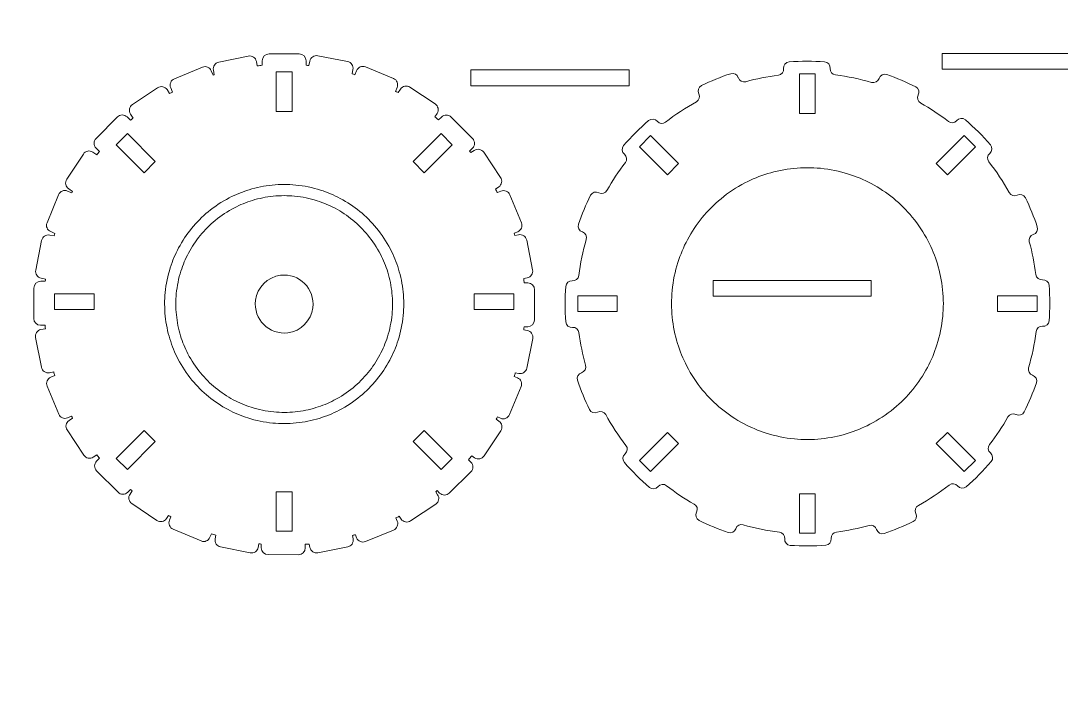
# Model space of a CAD drawing. Header units: centimetres. Extents: x -162 to 162, y -134 to 134.
# Drawn here: x 108.88 to 128.93, y -39.31 to -26.18 of the extents above; entities that cross this region are included whole.
import ezdxf

# ---------------------------------------------------------------- set-up
doc = ezdxf.new("R2010")
doc.units = ezdxf.units.CM
doc.header["$MEASUREMENT"] = 0
doc.layers.add('Capa 1', color=7, linetype='Continuous')
doc.layers.add('GUIDE', color=7, linetype='Continuous')

msp = doc.modelspace()

# ---------------------------------------------------------------- linework, layer by layer
at = {"layer": 'Capa 1', "lineweight": 9}
for points, knots in [([(118.64385, -32.07858), (118.71633, -32.07875), (118.77573, -32.01959), (118.77591, -31.94714), (118.77591, -31.94714), (118.77724, -31.36368), (118.77724, -31.36368), (118.77739, -31.29121), (118.71825, -31.23179), (118.64579, -31.23161), (118.64579, -31.23161), (118.57515, -31.23146), (118.57515, -31.23146), (118.57265, -31.20384), (118.57028, -31.17619), (118.5673, -31.14871), (118.5673, -31.14871), (118.63628, -31.13485), (118.63628, -31.13485), (118.70732, -31.12056), (118.75377, -31.05076), (118.73948, -30.97972), (118.73948, -30.97972), (118.62452, -30.4077), (118.62452, -30.4077), (118.61025, -30.33665), (118.54043, -30.29021), (118.46938, -30.30448), (118.46938, -30.30448), (118.39914, -30.31861), (118.39914, -30.31861), (118.39467, -30.30374), (118.39096, -30.28859), (118.38636, -30.27382), (118.38636, -30.27382), (118.45189, -30.24679), (118.45189, -30.24679), (118.51888, -30.21918), (118.55109, -30.14177), (118.52346, -30.07477), (118.52346, -30.07477), (118.30105, -29.53536), (118.30105, -29.53536), (118.27342, -29.46837), (118.19601, -29.43616), (118.12902, -29.46379), (118.12902, -29.46379), (118.06037, -29.4921), (118.06037, -29.4921), (118.04827, -29.46919), (118.03639, -29.44615), (118.02392, -29.42347), (118.02392, -29.42347), (118.08543, -29.38222), (118.08543, -29.38222), (118.14561, -29.34188), (118.16184, -29.2596), (118.12148, -29.19942), (118.12148, -29.19942), (117.79653, -28.71483), (117.79653, -28.71483), (117.75616, -28.65464), (117.67391, -28.63841), (117.61373, -28.67878), (117.61373, -28.67878), (117.54978, -28.72164), (117.54978, -28.72164), (117.54165, -28.71169), (117.53353, -28.70172), (117.5253, -28.69184), (117.5253, -28.69184), (117.57995, -28.63756), (117.57995, -28.63756), (117.63138, -28.5865), (117.63166, -28.50265), (117.58059, -28.45123), (117.58059, -28.45123), (117.16945, -28.03726), (117.16945, -28.03726), (117.11838, -27.98584), (117.03454, -27.98555), (116.98311, -28.03662), (116.98311, -28.03662), (116.92674, -28.0926), (116.92674, -28.0926), (116.90254, -28.07243), (116.87775, -28.05298), (116.85313, -28.03329), (116.85313, -28.03329), (116.8975, -27.96636), (116.8975, -27.96636), (116.93753, -27.90597), (116.92085, -27.82378), (116.86047, -27.78375), (116.86047, -27.78375), (116.37413, -27.4614), (116.37413, -27.4614), (116.31373, -27.42135), (116.23156, -27.43803), (116.19153, -27.49842), (116.19153, -27.49842), (116.14667, -27.56611), (116.14667, -27.56611), (116.1304, -27.55738), (116.1137, -27.54937), (116.09731, -27.54083), (116.09731, -27.54083), (116.1285, -27.46498), (116.1285, -27.46498), (116.15607, -27.39798), (116.12378, -27.32059), (116.05677, -27.29302), (116.05677, -27.29302), (115.51717, -27.07107), (115.51717, -27.07107), (115.45015, -27.0435), (115.37276, -27.07578), (115.34521, -27.1428), (115.34521, -27.1428), (115.31358, -27.21971), (115.31358, -27.21971), (115.29606, -27.21437), (115.27821, -27.2098), (115.2606, -27.20467), (115.2606, -27.20467), (115.27689, -27.12222), (115.27689, -27.12222), (115.29094, -27.05113), (115.24427, -26.98146), (115.17318, -26.96742), (115.17318, -26.96742), (114.6008, -26.8543), (114.6008, -26.8543), (114.5297, -26.84024), (114.46004, -26.88691), (114.446, -26.95799), (114.446, -26.95799), (114.42939, -27.04201), (114.42939, -27.04201), (114.41137, -27.04019), (114.39305, -27.03947), (114.37498, -27.03787), (114.37498, -27.03787), (114.37498, -26.95105), (114.37498, -26.95105), (114.37498, -26.87859), (114.31571, -26.81929), (114.24323, -26.81929), (114.24323, -26.81929), (113.65977, -26.81929), (113.65977, -26.81929), (113.58731, -26.81929), (113.52801, -26.87859), (113.52801, -26.95105), (113.52801, -26.95105), (113.52801, -27.03922), (113.52801, -27.03922), (113.49652, -27.04213), (113.46518, -27.04551), (113.43386, -27.04906), (113.43386, -27.04906), (113.41597, -26.96251), (113.41597, -26.96251), (113.4013, -26.89155), (113.33124, -26.84549), (113.26027, -26.86017), (113.26027, -26.86017), (112.6889, -26.9783), (112.6889, -26.9783), (112.61793, -26.99296), (112.57188, -27.06303), (112.58654, -27.13399), (112.58654, -27.13399), (112.60443, -27.22048), (112.60443, -27.22048), (112.59647, -27.22292), (112.58833, -27.22493), (112.5804, -27.22741), (112.5804, -27.22741), (112.54677, -27.14621), (112.54677, -27.14621), (112.51905, -27.07927), (112.44158, -27.04719), (112.37463, -27.07491), (112.37463, -27.07491), (111.83559, -27.29818), (111.83559, -27.29818), (111.76864, -27.32592), (111.73655, -27.40337), (111.76428, -27.47032), (111.76428, -27.47032), (111.79872, -27.55348), (111.79872, -27.55348), (111.78029, -27.56322), (111.76154, -27.57241), (111.74325, -27.58239), (111.74325, -27.58239), (111.69357, -27.50814), (111.69357, -27.50814), (111.65328, -27.44792), (111.57104, -27.43162), (111.51082, -27.4719), (111.51082, -27.4719), (111.02588, -27.79636), (111.02588, -27.79636), (110.96565, -27.83665), (110.94934, -27.91891), (110.98964, -27.97913), (110.98964, -27.97913), (111.04027, -28.05478), (111.04027, -28.05478), (111.02242, -28.06926), (111.00468, -28.08384), (110.98707, -28.09859), (110.98707, -28.09859), (110.92252, -28.03439), (110.92252, -28.03439), (110.87116, -27.98329), (110.78731, -27.98351), (110.7362, -28.03489), (110.7362, -28.03489), (110.32474, -28.44858), (110.32474, -28.44858), (110.27364, -28.49996), (110.27387, -28.5838), (110.32525, -28.63489), (110.32525, -28.63489), (110.38944, -28.69875), (110.38944, -28.69875), (110.37252, -28.71916), (110.35653, -28.74035), (110.33994, -28.76107), (110.33994, -28.76107), (110.26357, -28.71082), (110.26357, -28.71082), (110.20303, -28.67099), (110.12091, -28.68793), (110.08108, -28.74847), (110.08108, -28.74847), (109.76036, -29.23587), (109.76036, -29.23587), (109.72054, -29.2964), (109.73747, -29.37853), (109.79801, -29.41836), (109.79801, -29.41836), (109.8729, -29.46764), (109.8729, -29.46764), (109.86786, -29.47702), (109.86329, -29.48667), (109.85832, -29.49609), (109.85832, -29.49609), (109.77506, -29.46171), (109.77506, -29.46171), (109.70808, -29.43406), (109.63066, -29.46622), (109.603, -29.53322), (109.603, -29.53322), (109.38031, -30.07251), (109.38031, -30.07251), (109.35266, -30.13948), (109.38483, -30.21691), (109.45181, -30.24457), (109.45181, -30.24457), (109.53308, -30.27813), (109.53308, -30.27813), (109.52797, -30.29459), (109.52385, -30.31147), (109.51892, -30.32802), (109.51892, -30.32802), (109.43179, -30.31063), (109.43179, -30.31063), (109.36072, -30.29645), (109.29098, -30.34299), (109.2768, -30.41405), (109.2768, -30.41405), (109.16262, -30.98624), (109.16262, -30.98624), (109.14844, -31.05731), (109.19497, -31.12704), (109.26604, -31.14122), (109.26604, -31.14122), (109.3522, -31.15842), (109.3522, -31.15842), (109.35067, -31.17279), (109.34923, -31.1872), (109.34784, -31.20161), (109.34784, -31.20161), (109.25999, -31.20125), (109.25999, -31.20125), (109.18752, -31.20094), (109.12798, -31.25998), (109.12768, -31.33245), (109.12768, -31.33245), (109.12524, -31.91591), (109.12524, -31.91591), (109.12494, -31.98836), (109.18397, -32.0479), (109.25643, -32.0482), (109.25643, -32.0482), (109.34357, -32.04857), (109.34357, -32.04857), (109.34544, -32.0707), (109.34645, -32.09307), (109.34864, -32.11511), (109.34864, -32.11511), (109.26436, -32.13163), (109.26436, -32.13163), (109.19325, -32.14557), (109.14647, -32.21516), (109.16042, -32.28626), (109.16042, -32.28626), (109.27264, -32.85884), (109.27264, -32.85884), (109.28659, -32.92995), (109.35618, -32.97673), (109.42729, -32.96278), (109.42729, -32.96278), (109.50989, -32.94658), (109.50989, -32.94658), (109.51677, -32.97033), (109.52291, -32.9944), (109.53016, -33.018), (109.53016, -33.018), (109.45354, -33.04974), (109.45354, -33.04974), (109.38659, -33.07748), (109.35452, -33.15495), (109.38225, -33.2219), (109.38225, -33.2219), (109.6056, -33.76092), (109.6056, -33.76092), (109.63334, -33.82786), (109.71081, -33.85994), (109.77776, -33.8322), (109.77776, -33.8322), (109.85347, -33.80082), (109.85347, -33.80082), (109.86004, -33.81336), (109.86615, -33.82617), (109.87283, -33.83863), (109.87283, -33.83863), (109.80506, -33.88353), (109.80506, -33.88353), (109.74465, -33.92355), (109.72797, -34.00572), (109.768, -34.06613), (109.768, -34.06613), (110.09026, -34.55253), (110.09026, -34.55253), (110.13027, -34.61293), (110.21244, -34.62961), (110.27286, -34.5896), (110.27286, -34.5896), (110.33985, -34.54521), (110.33985, -34.54521), (110.35726, -34.56695), (110.37414, -34.58909), (110.39192, -34.61052), (110.39192, -34.61052), (110.33589, -34.66664), (110.33589, -34.66664), (110.28469, -34.71792), (110.28476, -34.80177), (110.33605, -34.85297), (110.33605, -34.85297), (110.74896, -35.2652), (110.74896, -35.2652), (110.80024, -35.31639), (110.88408, -35.31632), (110.93527, -35.26504), (110.93527, -35.26504), (110.98995, -35.21028), (110.98995, -35.21028), (111.00107, -35.21959), (111.01207, -35.22908), (111.02328, -35.23828), (111.02328, -35.23828), (110.98035, -35.30211), (110.98035, -35.30211), (110.9399, -35.36223), (110.956, -35.44452), (111.01611, -35.48497), (111.01611, -35.48497), (111.50022, -35.81066), (111.50022, -35.81066), (111.56034, -35.8511), (111.64264, -35.83501), (111.68308, -35.77487), (111.68308, -35.77487), (111.72454, -35.71325), (111.72454, -35.71325), (111.73951, -35.7215), (111.75442, -35.72984), (111.76948, -35.73793), (111.76948, -35.73793), (111.74081, -35.80606), (111.74081, -35.80606), (111.7127, -35.87285), (111.74435, -35.95049), (111.81115, -35.97859), (111.81115, -35.97859), (112.34893, -36.2049), (112.34893, -36.2049), (112.41573, -36.23301), (112.49336, -36.20136), (112.52147, -36.13457), (112.52147, -36.13457), (112.5493, -36.06846), (112.5493, -36.06846), (112.57789, -36.07759), (112.60673, -36.08616), (112.63558, -36.09475), (112.63558, -36.09475), (112.62158, -36.16522), (112.62158, -36.16522), (112.60745, -36.23631), (112.65404, -36.306), (112.72513, -36.32013), (112.72513, -36.32013), (113.2974, -36.43382), (113.2974, -36.43382), (113.36848, -36.44795), (113.43818, -36.40135), (113.45231, -36.33026), (113.45231, -36.33026), (113.46598, -36.26141), (113.46598, -36.26141), (113.48065, -36.26297), (113.49535, -36.26438), (113.51006, -36.26581), (113.51006, -36.26581), (113.50979, -36.33603), (113.50979, -36.33603), (113.5095, -36.40849), (113.56856, -36.46801), (113.64102, -36.4683), (113.64102, -36.4683), (114.22448, -36.47056), (114.22448, -36.47056), (114.29695, -36.47084), (114.35647, -36.41179), (114.35674, -36.33933), (114.35674, -36.33933), (114.35702, -36.26988), (114.35702, -36.26988), (114.3828, -36.2677), (114.40889, -36.26659), (114.43454, -36.26398), (114.43454, -36.26398), (114.44774, -36.33058), (114.44774, -36.33058), (114.46181, -36.40167), (114.53148, -36.4483), (114.60257, -36.43424), (114.60257, -36.43424), (115.17492, -36.32091), (115.17492, -36.32091), (115.246, -36.30682), (115.29264, -36.23715), (115.27857, -36.16606), (115.27857, -36.16606), (115.26555, -36.10033), (115.26555, -36.10033), (115.28459, -36.09474), (115.30391, -36.08987), (115.32286, -36.08405), (115.32286, -36.08405), (115.34802, -36.14509), (115.34802, -36.14509), (115.37562, -36.2121), (115.45303, -36.24434), (115.52002, -36.21672), (115.52002, -36.21672), (116.05949, -35.99443), (116.05949, -35.99443), (116.12648, -35.96683), (116.15871, -35.88942), (116.13111, -35.82242), (116.13111, -35.82242), (116.10587, -35.76118), (116.10587, -35.76118), (116.12659, -35.75033), (116.14783, -35.74032), (116.16837, -35.72916), (116.16837, -35.72916), (116.2045, -35.78331), (116.2045, -35.78331), (116.24472, -35.84359), (116.32696, -35.85999), (116.38723, -35.81977), (116.38723, -35.81977), (116.87255, -35.49588), (116.87255, -35.49588), (116.93282, -35.45566), (116.94921, -35.37344), (116.909, -35.31317), (116.909, -35.31317), (116.87224, -35.25809), (116.87224, -35.25809), (116.88188, -35.25029), (116.89192, -35.24298), (116.90148, -35.23511), (116.90148, -35.23511), (116.94755, -35.28175), (116.94755, -35.28175), (116.99844, -35.33332), (117.08231, -35.33385), (117.13387, -35.28295), (117.13387, -35.28295), (117.54908, -34.87302), (117.54908, -34.87302), (117.60063, -34.82211), (117.60116, -34.73827), (117.55025, -34.68669), (117.55025, -34.68669), (117.50369, -34.63952), (117.50369, -34.63952), (117.52448, -34.61485), (117.54507, -34.59002), (117.56538, -34.56491), (117.56538, -34.56491), (117.62045, -34.60166), (117.62045, -34.60166), (117.68072, -34.64188), (117.76295, -34.62547), (117.80316, -34.5652), (117.80316, -34.5652), (118.12703, -34.07986), (118.12703, -34.07986), (118.16724, -34.01959), (118.15083, -33.93735), (118.09056, -33.89714), (118.09056, -33.89714), (118.03644, -33.86103), (118.03644, -33.86103), (118.04451, -33.84614), (118.0517, -33.83072), (118.05961, -33.81576), (118.05961, -33.81576), (118.12055, -33.84116), (118.12055, -33.84116), (118.18743, -33.86904), (118.26495, -33.83714), (118.29284, -33.77026), (118.29284, -33.77026), (118.51733, -33.23171), (118.51733, -33.23171), (118.54522, -33.16482), (118.51331, -33.08729), (118.44643, -33.0594), (118.44643, -33.0594), (118.38582, -33.03414), (118.38582, -33.03414), (118.39303, -33.01106), (118.39898, -32.98746), (118.40582, -32.96423), (118.40582, -32.96423), (118.47146, -32.97731), (118.47146, -32.97731), (118.54253, -32.99148), (118.61226, -32.94492), (118.62642, -32.87386), (118.62642, -32.87386), (118.7405, -32.30166), (118.7405, -32.30166), (118.75468, -32.23059), (118.70812, -32.16086), (118.63706, -32.14669), (118.63706, -32.14669), (118.57037, -32.1334), (118.57037, -32.1334), (118.57225, -32.11518), (118.57323, -32.09671), (118.57488, -32.07843), (118.57488, -32.07843), (118.64385, -32.07858), (118.64385, -32.07858)], [0, 0, 0, 0, 0.00520833, 0.00520833, 0.00520833, 0.01041667, 0.01041667, 0.01041667, 0.015625, 0.015625, 0.015625, 0.02083333, 0.02083333, 0.02083333, 0.02604167, 0.02604167, 0.02604167, 0.03125, 0.03125, 0.03125, 0.03645833, 0.03645833, 0.03645833, 0.04166667, 0.04166667, 0.04166667, 0.046875, 0.046875, 0.046875, 0.05208333, 0.05208333, 0.05208333, 0.05729167, 0.05729167, 0.05729167, 0.0625, 0.0625, 0.0625, 0.06770833, 0.06770833, 0.06770833, 0.07291667, 0.07291667, 0.07291667, 0.078125, 0.078125, 0.078125, 0.08333333, 0.08333333, 0.08333333, 0.08854167, 0.08854167, 0.08854167, 0.09375, 0.09375, 0.09375, 0.09895833, 0.09895833, 0.09895833, 0.10416667, 0.10416667, 0.10416667, 0.109375, 0.109375, 0.109375, 0.11458333, 0.11458333, 0.11458333, 0.11979167, 0.11979167, 0.11979167, 0.125, 0.125, 0.125, 0.13020833, 0.13020833, 0.13020833, 0.13541667, 0.13541667, 0.13541667, 0.140625, 0.140625, 0.140625, 0.14583333, 0.14583333, 0.14583333, 0.15104167, 0.15104167, 0.15104167, 0.15625, 0.15625, 0.15625, 0.16145833, 0.16145833, 0.16145833, 0.16666667, 0.16666667, 0.16666667, 0.171875, 0.171875, 0.171875, 0.17708333, 0.17708333, 0.17708333, 0.18229167, 0.18229167, 0.18229167, 0.1875, 0.1875, 0.1875, 0.19270833, 0.19270833, 0.19270833, 0.19791667, 0.19791667, 0.19791667, 0.203125, 0.203125, 0.203125, 0.20833333, 0.20833333, 0.20833333, 0.21354167, 0.21354167, 0.21354167, 0.21875, 0.21875, 0.21875, 0.22395833, 0.22395833, 0.22395833, 0.22916667, 0.22916667, 0.22916667, 0.234375, 0.234375, 0.234375, 0.23958333, 0.23958333, 0.23958333, 0.24479167, 0.24479167, 0.24479167, 0.25, 0.25, 0.25, 0.25520833, 0.25520833, 0.25520833, 0.26041667, 0.26041667, 0.26041667, 0.265625, 0.265625, 0.265625, 0.27083333, 0.27083333, 0.27083333, 0.27604167, 0.27604167, 0.27604167, 0.28125, 0.28125, 0.28125, 0.28645833, 0.28645833, 0.28645833, 0.29166667, 0.29166667, 0.29166667, 0.296875, 0.296875, 0.296875, 0.30208333, 0.30208333, 0.30208333, 0.30729167, 0.30729167, 0.30729167, 0.3125, 0.3125, 0.3125, 0.31770833, 0.31770833, 0.31770833, 0.32291667, 0.32291667, 0.32291667, 0.328125, 0.328125, 0.328125, 0.33333333, 0.33333333, 0.33333333, 0.33854167, 0.33854167, 0.33854167, 0.34375, 0.34375, 0.34375, 0.34895833, 0.34895833, 0.34895833, 0.35416667, 0.35416667, 0.35416667, 0.359375, 0.359375, 0.359375, 0.36458333, 0.36458333, 0.36458333, 0.36979167, 0.36979167, 0.36979167, 0.375, 0.375, 0.375, 0.38020833, 0.38020833, 0.38020833, 0.38541667, 0.38541667, 0.38541667, 0.390625, 0.390625, 0.390625, 0.39583333, 0.39583333, 0.39583333, 0.40104167, 0.40104167, 0.40104167, 0.40625, 0.40625, 0.40625, 0.41145833, 0.41145833, 0.41145833, 0.41666667, 0.41666667, 0.41666667, 0.421875, 0.421875, 0.421875, 0.42708333, 0.42708333, 0.42708333, 0.43229167, 0.43229167, 0.43229167, 0.4375, 0.4375, 0.4375, 0.44270833, 0.44270833, 0.44270833, 0.44791667, 0.44791667, 0.44791667, 0.453125, 0.453125, 0.453125, 0.45833333, 0.45833333, 0.45833333, 0.46354167, 0.46354167, 0.46354167, 0.46875, 0.46875, 0.46875, 0.47395833, 0.47395833, 0.47395833, 0.47916667, 0.47916667, 0.47916667, 0.484375, 0.484375, 0.484375, 0.48958333, 0.48958333, 0.48958333, 0.49479167, 0.49479167, 0.49479167, 0.5, 0.5, 0.5, 0.50520833, 0.50520833, 0.50520833, 0.51041667, 0.51041667, 0.51041667, 0.515625, 0.515625, 0.515625, 0.52083333, 0.52083333, 0.52083333, 0.52604167, 0.52604167, 0.52604167, 0.53125, 0.53125, 0.53125, 0.53645833, 0.53645833, 0.53645833, 0.54166667, 0.54166667, 0.54166667, 0.546875, 0.546875, 0.546875, 0.55208333, 0.55208333, 0.55208333, 0.55729167, 0.55729167, 0.55729167, 0.5625, 0.5625, 0.5625, 0.56770833, 0.56770833, 0.56770833, 0.57291667, 0.57291667, 0.57291667, 0.578125, 0.578125, 0.578125, 0.58333333, 0.58333333, 0.58333333, 0.58854167, 0.58854167, 0.58854167, 0.59375, 0.59375, 0.59375, 0.59895833, 0.59895833, 0.59895833, 0.60416667, 0.60416667, 0.60416667, 0.609375, 0.609375, 0.609375, 0.61458333, 0.61458333, 0.61458333, 0.61979167, 0.61979167, 0.61979167, 0.625, 0.625, 0.625, 0.63020833, 0.63020833, 0.63020833, 0.63541667, 0.63541667, 0.63541667, 0.640625, 0.640625, 0.640625, 0.64583333, 0.64583333, 0.64583333, 0.65104167, 0.65104167, 0.65104167, 0.65625, 0.65625, 0.65625, 0.66145833, 0.66145833, 0.66145833, 0.66666667, 0.66666667, 0.66666667, 0.671875, 0.671875, 0.671875, 0.67708333, 0.67708333, 0.67708333, 0.68229167, 0.68229167, 0.68229167, 0.6875, 0.6875, 0.6875, 0.69270833, 0.69270833, 0.69270833, 0.69791667, 0.69791667, 0.69791667, 0.703125, 0.703125, 0.703125, 0.70833333, 0.70833333, 0.70833333, 0.71354167, 0.71354167, 0.71354167, 0.71875, 0.71875, 0.71875, 0.72395833, 0.72395833, 0.72395833, 0.72916667, 0.72916667, 0.72916667, 0.734375, 0.734375, 0.734375, 0.73958333, 0.73958333, 0.73958333, 0.74479167, 0.74479167, 0.74479167, 0.75, 0.75, 0.75, 0.75520833, 0.75520833, 0.75520833, 0.76041667, 0.76041667, 0.76041667, 0.765625, 0.765625, 0.765625, 0.77083333, 0.77083333, 0.77083333, 0.77604167, 0.77604167, 0.77604167, 0.78125, 0.78125, 0.78125, 0.78645833, 0.78645833, 0.78645833, 0.79166667, 0.79166667, 0.79166667, 0.796875, 0.796875, 0.796875, 0.80208333, 0.80208333, 0.80208333, 0.80729167, 0.80729167, 0.80729167, 0.8125, 0.8125, 0.8125, 0.81770833, 0.81770833, 0.81770833, 0.82291667, 0.82291667, 0.82291667, 0.828125, 0.828125, 0.828125, 0.83333333, 0.83333333, 0.83333333, 0.83854167, 0.83854167, 0.83854167, 0.84375, 0.84375, 0.84375, 0.84895833, 0.84895833, 0.84895833, 0.85416667, 0.85416667, 0.85416667, 0.859375, 0.859375, 0.859375, 0.86458333, 0.86458333, 0.86458333, 0.86979167, 0.86979167, 0.86979167, 0.875, 0.875, 0.875, 0.88020833, 0.88020833, 0.88020833, 0.88541667, 0.88541667, 0.88541667, 0.890625, 0.890625, 0.890625, 0.89583333, 0.89583333, 0.89583333, 0.90104167, 0.90104167, 0.90104167, 0.90625, 0.90625, 0.90625, 0.91145833, 0.91145833, 0.91145833, 0.91666667, 0.91666667, 0.91666667, 0.921875, 0.921875, 0.921875, 0.92708333, 0.92708333, 0.92708333, 0.93229167, 0.93229167, 0.93229167, 0.9375, 0.9375, 0.9375, 0.94270833, 0.94270833, 0.94270833, 0.94791667, 0.94791667, 0.94791667, 0.953125, 0.953125, 0.953125, 0.95833333, 0.95833333, 0.95833333, 0.96354167, 0.96354167, 0.96354167, 0.96875, 0.96875, 0.96875, 0.97395833, 0.97395833, 0.97395833, 0.97916667, 0.97916667, 0.97916667, 0.984375, 0.984375, 0.984375, 0.98958333, 0.98958333, 0.98958333, 0.99479167, 0.99479167, 0.99479167, 1, 1, 1, 1]), ([(126.62947, -26.80851), (126.62947, -26.80851), (129.67747, -26.80851), (129.67747, -26.80851), (129.67747, -26.80851), (129.67747, -27.11294), (129.67747, -27.11294), (129.67747, -27.11294), (126.62947, -27.11294), (126.62947, -27.11294), (126.62947, -27.11294), (126.62947, -26.80851), (126.62947, -26.80851)], [0, 0, 0, 0, 0.25, 0.25, 0.25, 0.5, 0.5, 0.5, 0.75, 0.75, 0.75, 1, 1, 1, 1]), ([(123.47522, -27.22853), (123.25974, -27.25595), (123.04981, -27.29874), (122.84617, -27.35524), (122.78535, -27.37212), (122.72242, -27.33867), (122.70395, -27.27832), (122.70395, -27.27832), (122.70375, -27.27766), (122.70375, -27.27766), (122.6848, -27.21567), (122.61824, -27.18023), (122.55674, -27.20073), (122.36323, -27.26524), (122.17593, -27.34212), (121.99532, -27.42999), (121.93705, -27.45834), (121.91438, -27.53007), (121.94415, -27.58763), (121.94415, -27.58763), (121.94436, -27.58802), (121.94436, -27.58802), (121.9734, -27.64417), (121.95155, -27.71234), (121.89616, -27.74281), (121.68697, -27.85787), (121.48837, -27.98881), (121.30224, -28.13441), (121.25242, -28.17337), (121.18118, -28.16664), (121.14096, -28.11782), (121.14096, -28.11782), (121.14095, -28.11782), (121.14095, -28.11782), (121.09966, -28.06769), (121.02445, -28.0604), (120.97542, -28.10298), (120.80289, -28.25276), (120.6416, -28.41466), (120.49308, -28.58744), (120.45076, -28.63667), (120.45846, -28.7118), (120.50876, -28.75285), (120.50876, -28.75285), (120.50905, -28.75308), (120.50905, -28.75308), (120.55795, -28.793), (120.56502, -28.864), (120.52637, -28.91392), (120.39546, -29.08305), (120.27677, -29.26171), (120.1712, -29.44837), (120.14014, -29.5033), (120.07193, -29.52427), (120.01622, -29.49466), (120.01622, -29.49466), (120.01556, -29.4943), (120.01556, -29.4943), (119.95833, -29.46389), (119.8863, -29.48577), (119.85731, -29.54373), (119.76713, -29.724), (119.68852, -29.91066), (119.622, -30.10259), (119.60076, -30.16387), (119.63543, -30.23082), (119.69723, -30.25048), (119.69723, -30.25048), (119.69747, -30.25056), (119.69747, -30.25056), (119.75774, -30.26974), (119.79052, -30.33335), (119.77286, -30.3941), (119.70715, -30.62013), (119.65897, -30.85296), (119.62997, -31.09098), (119.62233, -31.15377), (119.56718, -31.19949), (119.50422, -31.19341), (119.50422, -31.19341), (119.50421, -31.1934), (119.50421, -31.1934), (119.43957, -31.18716), (119.38125, -31.23502), (119.3767, -31.29979), (119.36089, -31.52436), (119.36097, -31.75263), (119.37845, -31.98342), (119.38336, -32.04815), (119.44195, -32.09604), (119.50655, -32.0895), (119.50655, -32.0895), (119.50692, -32.08946), (119.50692, -32.08946), (119.56972, -32.0831), (119.62492, -32.12848), (119.63289, -32.19109), (119.6603, -32.40656), (119.7031, -32.61649), (119.7596, -32.82014), (119.77647, -32.88095), (119.74303, -32.9439), (119.68267, -32.96235), (119.68267, -32.96235), (119.68203, -32.96255), (119.68203, -32.96255), (119.62004, -32.9815), (119.58459, -33.04807), (119.60509, -33.10956), (119.6696, -33.30308), (119.74648, -33.49038), (119.83435, -33.67098), (119.8627, -33.72926), (119.93443, -33.75193), (119.99199, -33.72216), (119.99199, -33.72216), (119.99238, -33.72196), (119.99238, -33.72196), (120.04853, -33.69292), (120.1167, -33.71476), (120.14717, -33.77015), (120.26223, -33.97934), (120.39317, -34.17794), (120.53876, -34.36408), (120.57773, -34.41389), (120.571, -34.48513), (120.52219, -34.52535), (120.52219, -34.52535), (120.52217, -34.52536), (120.52217, -34.52536), (120.47206, -34.56666), (120.46476, -34.64185), (120.50734, -34.69089), (120.65712, -34.86342), (120.81901, -35.0247), (120.9918, -35.17322), (121.04104, -35.21554), (121.11616, -35.20784), (121.15721, -35.15754), (121.15721, -35.15754), (121.15744, -35.15726), (121.15744, -35.15726), (121.19735, -35.10835), (121.26836, -35.10128), (121.31828, -35.13993), (121.48741, -35.27085), (121.66607, -35.38954), (121.85273, -35.49511), (121.90766, -35.52618), (121.92863, -35.59437), (121.89901, -35.6501), (121.89901, -35.6501), (121.89867, -35.65074), (121.89867, -35.65074), (121.86824, -35.70796), (121.89012, -35.78), (121.94808, -35.809), (122.12835, -35.89917), (122.31501, -35.97777), (122.50693, -36.04429), (122.56822, -36.06553), (122.63517, -36.03087), (122.65484, -35.96906), (122.65484, -35.96906), (122.65491, -35.96884), (122.65491, -35.96884), (122.67409, -35.90856), (122.73771, -35.87578), (122.79844, -35.89344), (123.02448, -35.95917), (123.25733, -36.00733), (123.49534, -36.03632), (123.55812, -36.04397), (123.60385, -36.09912), (123.59777, -36.16207), (123.59777, -36.16207), (123.59776, -36.16211), (123.59776, -36.16211), (123.59152, -36.22675), (123.63937, -36.28505), (123.70415, -36.28962), (123.92872, -36.30542), (124.15699, -36.30534), (124.38777, -36.28786), (124.45252, -36.28295), (124.50039, -36.22436), (124.49385, -36.15976), (124.49385, -36.15976), (124.49382, -36.15939), (124.49382, -36.15939), (124.48746, -36.0966), (124.53284, -36.04139), (124.59546, -36.03342), (124.81092, -36.006), (125.02084, -35.9632), (125.22449, -35.9067), (125.28531, -35.88982), (125.34825, -35.92327), (125.36671, -35.98363), (125.36671, -35.98363), (125.36691, -35.98428), (125.36691, -35.98428), (125.38587, -36.04627), (125.45242, -36.08172), (125.51392, -36.06122), (125.70744, -35.9967), (125.89474, -35.91981), (126.07534, -35.83196), (126.13361, -35.80361), (126.15629, -35.73188), (126.12651, -35.67432), (126.12651, -35.67432), (126.12631, -35.67391), (126.12631, -35.67391), (126.09727, -35.61777), (126.11912, -35.5496), (126.17451, -35.51913), (126.3837, -35.40407), (126.58229, -35.27314), (126.76842, -35.12754), (126.81824, -35.08857), (126.88949, -35.09531), (126.9297, -35.14413), (126.9297, -35.14413), (126.9297, -35.14413), (126.9297, -35.14413), (126.971, -35.19425), (127.0462, -35.20155), (127.09524, -35.15897), (127.26777, -35.00918), (127.42905, -34.84729), (127.57758, -34.6745), (127.61989, -34.62526), (127.61219, -34.55014), (127.5619, -34.50909), (127.5619, -34.50909), (127.56162, -34.50886), (127.56162, -34.50886), (127.5127, -34.46894), (127.50565, -34.39794), (127.54429, -34.34802), (127.67521, -34.1789), (127.79389, -34.00024), (127.89946, -33.81358), (127.93053, -33.75865), (127.99872, -33.73768), (128.05444, -33.76729), (128.05444, -33.76729), (128.0551, -33.76764), (128.0551, -33.76764), (128.11231, -33.79805), (128.18434, -33.77618), (128.21333, -33.71822), (128.30353, -33.53795), (128.38213, -33.35129), (128.44865, -33.15937), (128.46988, -33.09808), (128.43522, -33.03114), (128.37342, -33.01147), (128.37342, -33.01147), (128.37319, -33.0114), (128.37319, -33.0114), (128.31291, -32.99221), (128.28014, -32.9286), (128.2978, -32.86786), (128.36352, -32.64182), (128.41168, -32.40898), (128.44069, -32.17096), (128.44834, -32.10818), (128.50348, -32.06246), (128.56644, -32.06854), (128.56644, -32.06854), (128.56647, -32.06854), (128.56647, -32.06854), (128.6311, -32.07478), (128.68941, -32.02692), (128.69397, -31.96215), (128.70976, -31.73758), (128.70968, -31.50932), (128.69221, -31.27853), (128.6873, -31.2138), (128.6287, -31.16591), (128.56411, -31.17245), (128.56411, -31.17245), (128.56375, -31.17249), (128.56375, -31.17249), (128.50095, -31.17885), (128.44575, -31.13347), (128.43778, -31.07086), (128.41036, -30.85539), (128.36755, -30.64546), (128.31105, -30.44181), (128.29418, -30.381), (128.32763, -30.31806), (128.38798, -30.2996), (128.38798, -30.2996), (128.38863, -30.2994), (128.38863, -30.2994), (128.45061, -30.28044), (128.48606, -30.21389), (128.46557, -30.1524), (128.40106, -29.95887), (128.32418, -29.77157), (128.23632, -29.59097), (128.20797, -29.5327), (128.13624, -29.51002), (128.07867, -29.53979), (128.07867, -29.53979), (128.07827, -29.54), (128.07827, -29.54), (128.02212, -29.56904), (127.95396, -29.54719), (127.92349, -29.49181), (127.80842, -29.28262), (127.6775, -29.08402), (127.53189, -28.89788), (127.49292, -28.84807), (127.49965, -28.77682), (127.54847, -28.7366), (127.54847, -28.7366), (127.54848, -28.73659), (127.54848, -28.73659), (127.5986, -28.69529), (127.6059, -28.6201), (127.56333, -28.57106), (127.41354, -28.39852), (127.25164, -28.23725), (127.07885, -28.08872), (127.02962, -28.04641), (126.95449, -28.05412), (126.91345, -28.1044), (126.91345, -28.1044), (126.91322, -28.10469), (126.91322, -28.10469), (126.8733, -28.15359), (126.8023, -28.16066), (126.75238, -28.12201), (126.58327, -27.99109), (126.4046, -27.87241), (126.21793, -27.76684), (126.16301, -27.73577), (126.14203, -27.66758), (126.17165, -27.61186), (126.17165, -27.61186), (126.172, -27.61119), (126.172, -27.61119), (126.20241, -27.55397), (126.18053, -27.48195), (126.12258, -27.45296), (125.94231, -27.36277), (125.75563, -27.28416), (125.56371, -27.21764), (125.50243, -27.1964), (125.43548, -27.23107), (125.41582, -27.29288), (125.41582, -27.29288), (125.41574, -27.29311), (125.41574, -27.29311), (125.39656, -27.35338), (125.33295, -27.38616), (125.2722, -27.3685), (125.04617, -27.30278), (124.81334, -27.25461), (124.57533, -27.22562), (124.51254, -27.21797), (124.46682, -27.16282), (124.4729, -27.09987), (124.4729, -27.09987), (124.4729, -27.09984), (124.4729, -27.09984), (124.47914, -27.0352), (124.43128, -26.9769), (124.36651, -26.97234), (124.14194, -26.95653), (123.91367, -26.95661), (123.68289, -26.97409), (123.61815, -26.979), (123.57027, -27.03759), (123.57681, -27.10219), (123.57681, -27.10219), (123.57685, -27.10256), (123.57685, -27.10256), (123.58321, -27.16536), (123.53783, -27.22057), (123.47522, -27.22853)], [0, 0, 0, 0, 0.0078125, 0.0078125, 0.0078125, 0.015625, 0.015625, 0.015625, 0.0234375, 0.0234375, 0.0234375, 0.03125, 0.03125, 0.03125, 0.0390625, 0.0390625, 0.0390625, 0.046875, 0.046875, 0.046875, 0.0546875, 0.0546875, 0.0546875, 0.0625, 0.0625, 0.0625, 0.0703125, 0.0703125, 0.0703125, 0.078125, 0.078125, 0.078125, 0.0859375, 0.0859375, 0.0859375, 0.09375, 0.09375, 0.09375, 0.1015625, 0.1015625, 0.1015625, 0.109375, 0.109375, 0.109375, 0.1171875, 0.1171875, 0.1171875, 0.125, 0.125, 0.125, 0.1328125, 0.1328125, 0.1328125, 0.140625, 0.140625, 0.140625, 0.1484375, 0.1484375, 0.1484375, 0.15625, 0.15625, 0.15625, 0.1640625, 0.1640625, 0.1640625, 0.171875, 0.171875, 0.171875, 0.1796875, 0.1796875, 0.1796875, 0.1875, 0.1875, 0.1875, 0.1953125, 0.1953125, 0.1953125, 0.203125, 0.203125, 0.203125, 0.2109375, 0.2109375, 0.2109375, 0.21875, 0.21875, 0.21875, 0.2265625, 0.2265625, 0.2265625, 0.234375, 0.234375, 0.234375, 0.2421875, 0.2421875, 0.2421875, 0.25, 0.25, 0.25, 0.2578125, 0.2578125, 0.2578125, 0.265625, 0.265625, 0.265625, 0.2734375, 0.2734375, 0.2734375, 0.28125, 0.28125, 0.28125, 0.2890625, 0.2890625, 0.2890625, 0.296875, 0.296875, 0.296875, 0.3046875, 0.3046875, 0.3046875, 0.3125, 0.3125, 0.3125, 0.3203125, 0.3203125, 0.3203125, 0.328125, 0.328125, 0.328125, 0.3359375, 0.3359375, 0.3359375, 0.34375, 0.34375, 0.34375, 0.3515625, 0.3515625, 0.3515625, 0.359375, 0.359375, 0.359375, 0.3671875, 0.3671875, 0.3671875, 0.375, 0.375, 0.375, 0.3828125, 0.3828125, 0.3828125, 0.390625, 0.390625, 0.390625, 0.3984375, 0.3984375, 0.3984375, 0.40625, 0.40625, 0.40625, 0.4140625, 0.4140625, 0.4140625, 0.421875, 0.421875, 0.421875, 0.4296875, 0.4296875, 0.4296875, 0.4375, 0.4375, 0.4375, 0.4453125, 0.4453125, 0.4453125, 0.453125, 0.453125, 0.453125, 0.4609375, 0.4609375, 0.4609375, 0.46875, 0.46875, 0.46875, 0.4765625, 0.4765625, 0.4765625, 0.484375, 0.484375, 0.484375, 0.4921875, 0.4921875, 0.4921875, 0.5, 0.5, 0.5, 0.5078125, 0.5078125, 0.5078125, 0.515625, 0.515625, 0.515625, 0.5234375, 0.5234375, 0.5234375, 0.53125, 0.53125, 0.53125, 0.5390625, 0.5390625, 0.5390625, 0.546875, 0.546875, 0.546875, 0.5546875, 0.5546875, 0.5546875, 0.5625, 0.5625, 0.5625, 0.5703125, 0.5703125, 0.5703125, 0.578125, 0.578125, 0.578125, 0.5859375, 0.5859375, 0.5859375, 0.59375, 0.59375, 0.59375, 0.6015625, 0.6015625, 0.6015625, 0.609375, 0.609375, 0.609375, 0.6171875, 0.6171875, 0.6171875, 0.625, 0.625, 0.625, 0.6328125, 0.6328125, 0.6328125, 0.640625, 0.640625, 0.640625, 0.6484375, 0.6484375, 0.6484375, 0.65625, 0.65625, 0.65625, 0.6640625, 0.6640625, 0.6640625, 0.671875, 0.671875, 0.671875, 0.6796875, 0.6796875, 0.6796875, 0.6875, 0.6875, 0.6875, 0.6953125, 0.6953125, 0.6953125, 0.703125, 0.703125, 0.703125, 0.7109375, 0.7109375, 0.7109375, 0.71875, 0.71875, 0.71875, 0.7265625, 0.7265625, 0.7265625, 0.734375, 0.734375, 0.734375, 0.7421875, 0.7421875, 0.7421875, 0.75, 0.75, 0.75, 0.7578125, 0.7578125, 0.7578125, 0.765625, 0.765625, 0.765625, 0.7734375, 0.7734375, 0.7734375, 0.78125, 0.78125, 0.78125, 0.7890625, 0.7890625, 0.7890625, 0.796875, 0.796875, 0.796875, 0.8046875, 0.8046875, 0.8046875, 0.8125, 0.8125, 0.8125, 0.8203125, 0.8203125, 0.8203125, 0.828125, 0.828125, 0.828125, 0.8359375, 0.8359375, 0.8359375, 0.84375, 0.84375, 0.84375, 0.8515625, 0.8515625, 0.8515625, 0.859375, 0.859375, 0.859375, 0.8671875, 0.8671875, 0.8671875, 0.875, 0.875, 0.875, 0.8828125, 0.8828125, 0.8828125, 0.890625, 0.890625, 0.890625, 0.8984375, 0.8984375, 0.8984375, 0.90625, 0.90625, 0.90625, 0.9140625, 0.9140625, 0.9140625, 0.921875, 0.921875, 0.921875, 0.9296875, 0.9296875, 0.9296875, 0.9375, 0.9375, 0.9375, 0.9453125, 0.9453125, 0.9453125, 0.953125, 0.953125, 0.953125, 0.9609375, 0.9609375, 0.9609375, 0.96875, 0.96875, 0.96875, 0.9765625, 0.9765625, 0.9765625, 0.984375, 0.984375, 0.984375, 0.9921875, 0.9921875, 0.9921875, 1, 1, 1, 1]), ([(113.79903, -27.92811), (113.79903, -27.92811), (113.79903, -27.16611), (113.79903, -27.16611), (113.79903, -27.16611), (114.10345, -27.16611), (114.10345, -27.16611), (114.10345, -27.16611), (114.10345, -27.92811), (114.10345, -27.92811), (114.10345, -27.92811), (113.79903, -27.92811), (113.79903, -27.92811)], [0, 0, 0, 0, 0.25, 0.25, 0.25, 0.5, 0.5, 0.5, 0.75, 0.75, 0.75, 1, 1, 1, 1]), ([(117.55006, -27.12828), (117.55006, -27.12828), (120.59806, -27.12828), (120.59806, -27.12828), (120.59806, -27.12828), (120.59806, -27.4327), (120.59806, -27.4327), (120.59806, -27.4327), (117.55006, -27.4327), (117.55006, -27.4327), (117.55006, -27.4327), (117.55006, -27.12828), (117.55006, -27.12828)], [0, 0, 0, 0, 0.25, 0.25, 0.25, 0.5, 0.5, 0.5, 0.75, 0.75, 0.75, 1, 1, 1, 1]), ([(123.88312, -27.96638), (123.88312, -27.96638), (123.88312, -27.20438), (123.88312, -27.20438), (123.88312, -27.20438), (124.18754, -27.20438), (124.18754, -27.20438), (124.18754, -27.20438), (124.18754, -27.96638), (124.18754, -27.96638), (124.18754, -27.96638), (123.88312, -27.96638), (123.88312, -27.96638)], [0, 0, 0, 0, 0.25, 0.25, 0.25, 0.5, 0.5, 0.5, 0.75, 0.75, 0.75, 1, 1, 1, 1]), ([(111.25235, -29.10907), (111.25235, -29.10907), (110.71353, -28.57026), (110.71353, -28.57026), (110.71353, -28.57026), (110.92879, -28.355), (110.92879, -28.355), (110.92879, -28.355), (111.46761, -28.89381), (111.46761, -28.89381), (111.46761, -28.89381), (111.25235, -29.10907), (111.25235, -29.10907)], [0, 0, 0, 0, 0.25, 0.25, 0.25, 0.5, 0.5, 0.5, 0.75, 0.75, 0.75, 1, 1, 1, 1]), ([(116.43487, -28.89381), (116.43487, -28.89381), (116.97368, -28.355), (116.97368, -28.355), (116.97368, -28.355), (117.18894, -28.57026), (117.18894, -28.57026), (117.18894, -28.57026), (116.65013, -29.10907), (116.65013, -29.10907), (116.65013, -29.10907), (116.43487, -28.89381), (116.43487, -28.89381)], [0, 0, 0, 0, 0.25, 0.25, 0.25, 0.5, 0.5, 0.5, 0.75, 0.75, 0.75, 1, 1, 1, 1]), ([(121.33644, -29.14735), (121.33644, -29.14735), (120.79762, -28.60853), (120.79762, -28.60853), (120.79762, -28.60853), (121.01288, -28.39327), (121.01288, -28.39327), (121.01288, -28.39327), (121.5517, -28.93209), (121.5517, -28.93209), (121.5517, -28.93209), (121.33644, -29.14735), (121.33644, -29.14735)], [0, 0, 0, 0, 0.25, 0.25, 0.25, 0.5, 0.5, 0.5, 0.75, 0.75, 0.75, 1, 1, 1, 1]), ([(126.51896, -28.93209), (126.51896, -28.93209), (127.05777, -28.39327), (127.05777, -28.39327), (127.05777, -28.39327), (127.27303, -28.60853), (127.27303, -28.60853), (127.27303, -28.60853), (126.73422, -29.14735), (126.73422, -29.14735), (126.73422, -29.14735), (126.51896, -28.93209), (126.51896, -28.93209)], [0, 0, 0, 0, 0.25, 0.25, 0.25, 0.5, 0.5, 0.5, 0.75, 0.75, 0.75, 1, 1, 1, 1]), ([(124.82965, -29.13488), (124.98068, -29.18303), (125.12627, -29.24436), (125.2647, -29.31811), (125.41606, -29.39875), (125.55905, -29.49371), (125.69142, -29.60175), (125.82465, -29.71046), (125.947, -29.83241), (126.05685, -29.9655), (126.17392, -30.10731), (126.27609, -30.26225), (126.36176, -30.42777), (126.43349, -30.56634), (126.49365, -30.71226), (126.54013, -30.86481), (126.58915, -31.02568), (126.62367, -31.19349), (126.64125, -31.36714), (126.65894, -31.5419), (126.6587, -31.71431), (126.64261, -31.88275), (126.62478, -32.06939), (126.58699, -32.25096), (126.53141, -32.42529), (126.48327, -32.57633), (126.42194, -32.72192), (126.3482, -32.86036), (126.26757, -33.0117), (126.17259, -33.15469), (126.06456, -33.28708), (125.95585, -33.42028), (125.8339, -33.54264), (125.7008, -33.6525), (125.55899, -33.76956), (125.40406, -33.87174), (125.23854, -33.95741), (125.09995, -34.02913), (124.95405, -34.08928), (124.80149, -34.13577), (124.64063, -34.18479), (124.47283, -34.2193), (124.29917, -34.23689), (124.12441, -34.25458), (123.952, -34.25435), (123.78355, -34.23826), (123.59691, -34.22044), (123.41532, -34.18264), (123.241, -34.12706), (123.08996, -34.07892), (122.94438, -34.01758), (122.80595, -33.94384), (122.65459, -33.86321), (122.51161, -33.76822), (122.37923, -33.66019), (122.24602, -33.55147), (122.12365, -33.42954), (122.0138, -33.29645), (121.89674, -33.15463), (121.79456, -32.9997), (121.70889, -32.83418), (121.63717, -32.69561), (121.57702, -32.54968), (121.53053, -32.39713), (121.48152, -32.23626), (121.44699, -32.06847), (121.42941, -31.89481), (121.41171, -31.72006), (121.41197, -31.54764), (121.42805, -31.3792), (121.44588, -31.19256), (121.48368, -31.01099), (121.53924, -30.83666), (121.58738, -30.68563), (121.64872, -30.54003), (121.72246, -30.4016), (121.80309, -30.25025), (121.89807, -30.10725), (122.00611, -29.97488), (122.11482, -29.84167), (122.23677, -29.7193), (122.36986, -29.60944), (122.51168, -29.49238), (122.6666, -29.39021), (122.83212, -29.30454), (122.97071, -29.23282), (123.11662, -29.17267), (123.26918, -29.12618), (123.43004, -29.07716), (123.59784, -29.04265), (123.77149, -29.02507), (123.94626, -29.00737), (124.11867, -29.00761), (124.28711, -29.0237), (124.47376, -29.04153), (124.65533, -29.07931), (124.82965, -29.13488)], [0, 0, 0, 0, 0.03125, 0.03125, 0.03125, 0.0625, 0.0625, 0.0625, 0.09375, 0.09375, 0.09375, 0.125, 0.125, 0.125, 0.15625, 0.15625, 0.15625, 0.1875, 0.1875, 0.1875, 0.21875, 0.21875, 0.21875, 0.25, 0.25, 0.25, 0.28125, 0.28125, 0.28125, 0.3125, 0.3125, 0.3125, 0.34375, 0.34375, 0.34375, 0.375, 0.375, 0.375, 0.40625, 0.40625, 0.40625, 0.4375, 0.4375, 0.4375, 0.46875, 0.46875, 0.46875, 0.5, 0.5, 0.5, 0.53125, 0.53125, 0.53125, 0.5625, 0.5625, 0.5625, 0.59375, 0.59375, 0.59375, 0.625, 0.625, 0.625, 0.65625, 0.65625, 0.65625, 0.6875, 0.6875, 0.6875, 0.71875, 0.71875, 0.71875, 0.75, 0.75, 0.75, 0.78125, 0.78125, 0.78125, 0.8125, 0.8125, 0.8125, 0.84375, 0.84375, 0.84375, 0.875, 0.875, 0.875, 0.90625, 0.90625, 0.90625, 0.9375, 0.9375, 0.9375, 0.96875, 0.96875, 0.96875, 1, 1, 1, 1]), ([(114.50313, -31.71195), (114.47188, -31.96124), (114.27156, -32.16253), (114.02354, -32.19393), (113.65953, -32.24003), (113.35344, -31.93233), (113.39934, -31.56648), (113.43059, -31.31722), (113.63086, -31.11593), (113.87889, -31.08452), (114.24288, -31.03839), (114.549, -31.34608), (114.50313, -31.71195)], [0, 0, 0, 0, 0.25, 0.25, 0.25, 0.5, 0.5, 0.5, 0.75, 0.75, 0.75, 1, 1, 1, 1]), ([(122.2167, -31.18414), (122.2167, -31.18414), (125.2647, -31.18414), (125.2647, -31.18414), (125.2647, -31.18414), (125.2647, -31.48856), (125.2647, -31.48856), (125.2647, -31.48856), (122.2167, -31.48856), (122.2167, -31.48856), (122.2167, -31.48856), (122.2167, -31.18414), (122.2167, -31.18414)], [0, 0, 0, 0, 0.25, 0.25, 0.25, 0.5, 0.5, 0.5, 0.75, 0.75, 0.75, 1, 1, 1, 1]), ([(110.28664, -31.74491), (110.28664, -31.74491), (109.52464, -31.74491), (109.52464, -31.74491), (109.52464, -31.74491), (109.52464, -31.44049), (109.52464, -31.44049), (109.52464, -31.44049), (110.28664, -31.44049), (110.28664, -31.44049), (110.28664, -31.44049), (110.28664, -31.74491), (110.28664, -31.74491)], [0, 0, 0, 0, 0.25, 0.25, 0.25, 0.5, 0.5, 0.5, 0.75, 0.75, 0.75, 1, 1, 1, 1]), ([(117.61583, -31.44049), (117.61583, -31.44049), (118.37783, -31.44049), (118.37783, -31.44049), (118.37783, -31.44049), (118.37783, -31.74491), (118.37783, -31.74491), (118.37783, -31.74491), (117.61583, -31.74491), (117.61583, -31.74491), (117.61583, -31.74491), (117.61583, -31.44049), (117.61583, -31.44049)], [0, 0, 0, 0, 0.25, 0.25, 0.25, 0.5, 0.5, 0.5, 0.75, 0.75, 0.75, 1, 1, 1, 1]), ([(120.37073, -31.78319), (120.37073, -31.78319), (119.60873, -31.78319), (119.60873, -31.78319), (119.60873, -31.78319), (119.60873, -31.47877), (119.60873, -31.47877), (119.60873, -31.47877), (120.37073, -31.47877), (120.37073, -31.47877), (120.37073, -31.47877), (120.37073, -31.78319), (120.37073, -31.78319)], [0, 0, 0, 0, 0.25, 0.25, 0.25, 0.5, 0.5, 0.5, 0.75, 0.75, 0.75, 1, 1, 1, 1]), ([(127.69992, -31.47877), (127.69992, -31.47877), (128.46192, -31.47877), (128.46192, -31.47877), (128.46192, -31.47877), (128.46192, -31.78319), (128.46192, -31.78319), (128.46192, -31.78319), (127.69992, -31.78319), (127.69992, -31.78319), (127.69992, -31.78319), (127.69992, -31.47877), (127.69992, -31.47877)], [0, 0, 0, 0, 0.25, 0.25, 0.25, 0.5, 0.5, 0.5, 0.75, 0.75, 0.75, 1, 1, 1, 1]), ([(111.46761, -34.29159), (111.46761, -34.29159), (110.92879, -34.83041), (110.92879, -34.83041), (110.92879, -34.83041), (110.71353, -34.61515), (110.71353, -34.61515), (110.71353, -34.61515), (111.25235, -34.07633), (111.25235, -34.07633), (111.25235, -34.07633), (111.46761, -34.29159), (111.46761, -34.29159)], [0, 0, 0, 0, 0.25, 0.25, 0.25, 0.5, 0.5, 0.5, 0.75, 0.75, 0.75, 1, 1, 1, 1]), ([(116.65013, -34.07633), (116.65013, -34.07633), (117.18894, -34.61515), (117.18894, -34.61515), (117.18894, -34.61515), (116.97368, -34.83041), (116.97368, -34.83041), (116.97368, -34.83041), (116.43487, -34.29159), (116.43487, -34.29159), (116.43487, -34.29159), (116.65013, -34.07633), (116.65013, -34.07633)], [0, 0, 0, 0, 0.25, 0.25, 0.25, 0.5, 0.5, 0.5, 0.75, 0.75, 0.75, 1, 1, 1, 1]), ([(121.5517, -34.32987), (121.5517, -34.32987), (121.01288, -34.86868), (121.01288, -34.86868), (121.01288, -34.86868), (120.79762, -34.65342), (120.79762, -34.65342), (120.79762, -34.65342), (121.33644, -34.11461), (121.33644, -34.11461), (121.33644, -34.11461), (121.5517, -34.32987), (121.5517, -34.32987)], [0, 0, 0, 0, 0.25, 0.25, 0.25, 0.5, 0.5, 0.5, 0.75, 0.75, 0.75, 1, 1, 1, 1]), ([(126.73422, -34.11461), (126.73422, -34.11461), (127.27303, -34.65342), (127.27303, -34.65342), (127.27303, -34.65342), (127.05777, -34.86868), (127.05777, -34.86868), (127.05777, -34.86868), (126.51896, -34.32987), (126.51896, -34.32987), (126.51896, -34.32987), (126.73422, -34.11461), (126.73422, -34.11461)], [0, 0, 0, 0, 0.25, 0.25, 0.25, 0.5, 0.5, 0.5, 0.75, 0.75, 0.75, 1, 1, 1, 1]), ([(114.10345, -35.2573), (114.10345, -35.2573), (114.10345, -36.0193), (114.10345, -36.0193), (114.10345, -36.0193), (113.79903, -36.0193), (113.79903, -36.0193), (113.79903, -36.0193), (113.79903, -35.2573), (113.79903, -35.2573), (113.79903, -35.2573), (114.10345, -35.2573), (114.10345, -35.2573)], [0, 0, 0, 0, 0.25, 0.25, 0.25, 0.5, 0.5, 0.5, 0.75, 0.75, 0.75, 1, 1, 1, 1]), ([(124.18754, -35.29557), (124.18754, -35.29557), (124.18754, -36.05757), (124.18754, -36.05757), (124.18754, -36.05757), (123.88312, -36.05757), (123.88312, -36.05757), (123.88312, -36.05757), (123.88312, -35.29557), (123.88312, -35.29557), (123.88312, -35.29557), (124.18754, -35.29557), (124.18754, -35.29557)], [0, 0, 0, 0, 0.25, 0.25, 0.25, 0.5, 0.5, 0.5, 0.75, 0.75, 0.75, 1, 1, 1, 1])]:
    msp.add_open_spline(points, degree=3, knots=knots, dxfattribs=at)
at = {"layer": 'Capa 1', "color": 4, "lineweight": 9}
for points in [[(114.64992, -29.44371), (114.78277, -29.48606), (114.91083, -29.54001), (115.03259, -29.60488), (115.16573, -29.67581), (115.2915, -29.75934), (115.40794, -29.85437), (115.52512, -29.94999), (115.63274, -30.05725), (115.72937, -30.17432), (115.83234, -30.29906), (115.92221, -30.43534), (115.99757, -30.58093), (116.06066, -30.70282), (116.11357, -30.83117), (116.15446, -30.96536), (116.19758, -31.10686), (116.22794, -31.25446), (116.2434, -31.4072), (116.25897, -31.56092), (116.25876, -31.71258), (116.2446, -31.86074), (116.22892, -32.02491), (116.19568, -32.18462), (116.14679, -32.33796), (116.10445, -32.47081), (116.0505, -32.59887), (115.98563, -32.72064), (115.91471, -32.85376), (115.83118, -32.97954), (115.73615, -33.09599), (115.64052, -33.21315), (115.53326, -33.32078), (115.41619, -33.41741), (115.29145, -33.52038), (115.15517, -33.61025), (115.00958, -33.68561), (114.88768, -33.74869), (114.75934, -33.8016), (114.62515, -33.8425), (114.48366, -33.88561), (114.33606, -33.91597), (114.18331, -33.93143), (114.02959, -33.947), (113.87794, -33.94679), (113.72977, -33.93264), (113.56561, -33.91697), (113.40588, -33.88372), (113.25254, -33.83483), (113.11969, -33.79249), (112.99164, -33.73853), (112.86987, -33.67367), (112.73674, -33.60275), (112.61097, -33.5192), (112.49453, -33.42417), (112.37736, -33.32854), (112.26973, -33.2213), (112.1731, -33.10423), (112.07013, -32.97948), (111.98026, -32.84321), (111.9049, -32.69762), (111.84181, -32.57573), (111.78891, -32.44737), (111.74802, -32.31318), (111.7049, -32.17169), (111.67453, -32.0241), (111.65907, -31.87135), (111.6435, -31.71763), (111.64372, -31.56597), (111.65787, -31.41781), (111.67355, -31.25364), (111.7068, -31.09393), (111.75568, -30.94059), (111.79802, -30.80775), (111.85197, -30.67968), (111.91684, -30.55791), (111.98776, -30.42479), (112.07131, -30.299), (112.16633, -30.18257), (112.26196, -30.0654), (112.36922, -29.95776), (112.48629, -29.86114), (112.61104, -29.75817), (112.7473, -29.6683), (112.8929, -29.59294), (113.01479, -29.52986), (113.14314, -29.47695), (113.27733, -29.43605), (113.41882, -29.39294), (113.56642, -29.36258), (113.71917, -29.34712), (113.87289, -29.33155), (114.02454, -29.33176), (114.1727, -29.34592), (114.33688, -29.3616), (114.49659, -29.39483), (114.64992, -29.44371)], [(114.58457, -29.64906), (114.705, -29.68745), (114.82108, -29.73635), (114.93146, -29.79516), (115.05214, -29.85945), (115.16615, -29.93517), (115.27169, -30.02131), (115.37792, -30.10798), (115.47547, -30.20522), (115.56306, -30.31134), (115.6564, -30.42441), (115.73787, -30.54794), (115.80618, -30.67992), (115.86336, -30.79041), (115.91133, -30.90675), (115.94839, -31.02839), (115.98748, -31.15665), (116.015, -31.29045), (116.02902, -31.42891), (116.04313, -31.56825), (116.04294, -31.70572), (116.0301, -31.84003), (116.01589, -31.98884), (115.98576, -32.13361), (115.94145, -32.27261), (115.90306, -32.39303), (115.85416, -32.50912), (115.79536, -32.6195), (115.73107, -32.74017), (115.65535, -32.85418), (115.56921, -32.95974), (115.48253, -33.06595), (115.38529, -33.16351), (115.27917, -33.2511), (115.1661, -33.34444), (115.04257, -33.42591), (114.91059, -33.49421), (114.8001, -33.5514), (114.68376, -33.59936), (114.56212, -33.63643), (114.43386, -33.67551), (114.30007, -33.70303), (114.1616, -33.71705), (114.02226, -33.73116), (113.8848, -33.73097), (113.75049, -33.71815), (113.60167, -33.70394), (113.45688, -33.6738), (113.31789, -33.62948), (113.19747, -33.5911), (113.08139, -33.54219), (112.97101, -33.4834), (112.85033, -33.41911), (112.73633, -33.34337), (112.63078, -33.25723), (112.52456, -33.17055), (112.427, -33.07333), (112.33941, -32.96721), (112.24607, -32.85413), (112.1646, -32.73061), (112.09629, -32.59863), (112.03911, -32.48815), (111.99115, -32.37179), (111.95408, -32.25015), (111.915, -32.12189), (111.88747, -31.98811), (111.87345, -31.84964), (111.85934, -31.7103), (111.85954, -31.57283), (111.87237, -31.43852), (111.88658, -31.28971), (111.91672, -31.14494), (111.96102, -31.00594), (111.99941, -30.88552), (112.04832, -30.76943), (112.10711, -30.65905), (112.1714, -30.53838), (112.24713, -30.42436), (112.33327, -30.31881), (112.41995, -30.2126), (112.51719, -30.11503), (112.6233, -30.02744), (112.73639, -29.93411), (112.85991, -29.85264), (112.99188, -29.78434), (113.10238, -29.72715), (113.21872, -29.67919), (113.34036, -29.64212), (113.46862, -29.60304), (113.60241, -29.57552), (113.74087, -29.5615), (113.88022, -29.54739), (114.01768, -29.54758), (114.15199, -29.56041), (114.30081, -29.57463), (114.44558, -29.60475), (114.58457, -29.64906)]]:
    msp.add_open_spline(points, degree=3, knots=[0, 0, 0, 0, 0.03125, 0.03125, 0.03125, 0.0625, 0.0625, 0.0625, 0.09375, 0.09375, 0.09375, 0.125, 0.125, 0.125, 0.15625, 0.15625, 0.15625, 0.1875, 0.1875, 0.1875, 0.21875, 0.21875, 0.21875, 0.25, 0.25, 0.25, 0.28125, 0.28125, 0.28125, 0.3125, 0.3125, 0.3125, 0.34375, 0.34375, 0.34375, 0.375, 0.375, 0.375, 0.40625, 0.40625, 0.40625, 0.4375, 0.4375, 0.4375, 0.46875, 0.46875, 0.46875, 0.5, 0.5, 0.5, 0.53125, 0.53125, 0.53125, 0.5625, 0.5625, 0.5625, 0.59375, 0.59375, 0.59375, 0.625, 0.625, 0.625, 0.65625, 0.65625, 0.65625, 0.6875, 0.6875, 0.6875, 0.71875, 0.71875, 0.71875, 0.75, 0.75, 0.75, 0.78125, 0.78125, 0.78125, 0.8125, 0.8125, 0.8125, 0.84375, 0.84375, 0.84375, 0.875, 0.875, 0.875, 0.90625, 0.90625, 0.90625, 0.9375, 0.9375, 0.9375, 0.96875, 0.96875, 0.96875, 1, 1, 1, 1], dxfattribs=at)
at = {"layer": 'GUIDE', "lineweight": 9}
for points in [[(154.95614, -133.81955), (154.95614, -133.81955), (-18.51418, -133.81955), (-18.51418, -133.81955), (-18.51418, -133.81955), (-18.51418, 9.29968), (-18.51418, 9.29968), (-18.51418, 9.29968), (154.95614, 9.29968), (154.95614, 9.29968), (154.95614, 9.29968), (154.95614, -133.81955), (154.95614, -133.81955)], [(-18.43797, -133.74342), (-18.43797, -133.74342), (154.87992, -133.74342), (154.87992, -133.74342), (154.87992, -133.74342), (154.87992, 9.22355), (154.87992, 9.22355), (154.87992, 9.22355), (-18.43797, 9.22355), (-18.43797, 9.22355), (-18.43797, 9.22355), (-18.43797, -133.74342), (-18.43797, -133.74342)]]:
    msp.add_open_spline(points, degree=3, knots=[0, 0, 0, 0, 0.25, 0.25, 0.25, 0.5, 0.5, 0.5, 0.75, 0.75, 0.75, 1, 1, 1, 1], dxfattribs=at)

doc.saveas('drawing.dxf')
